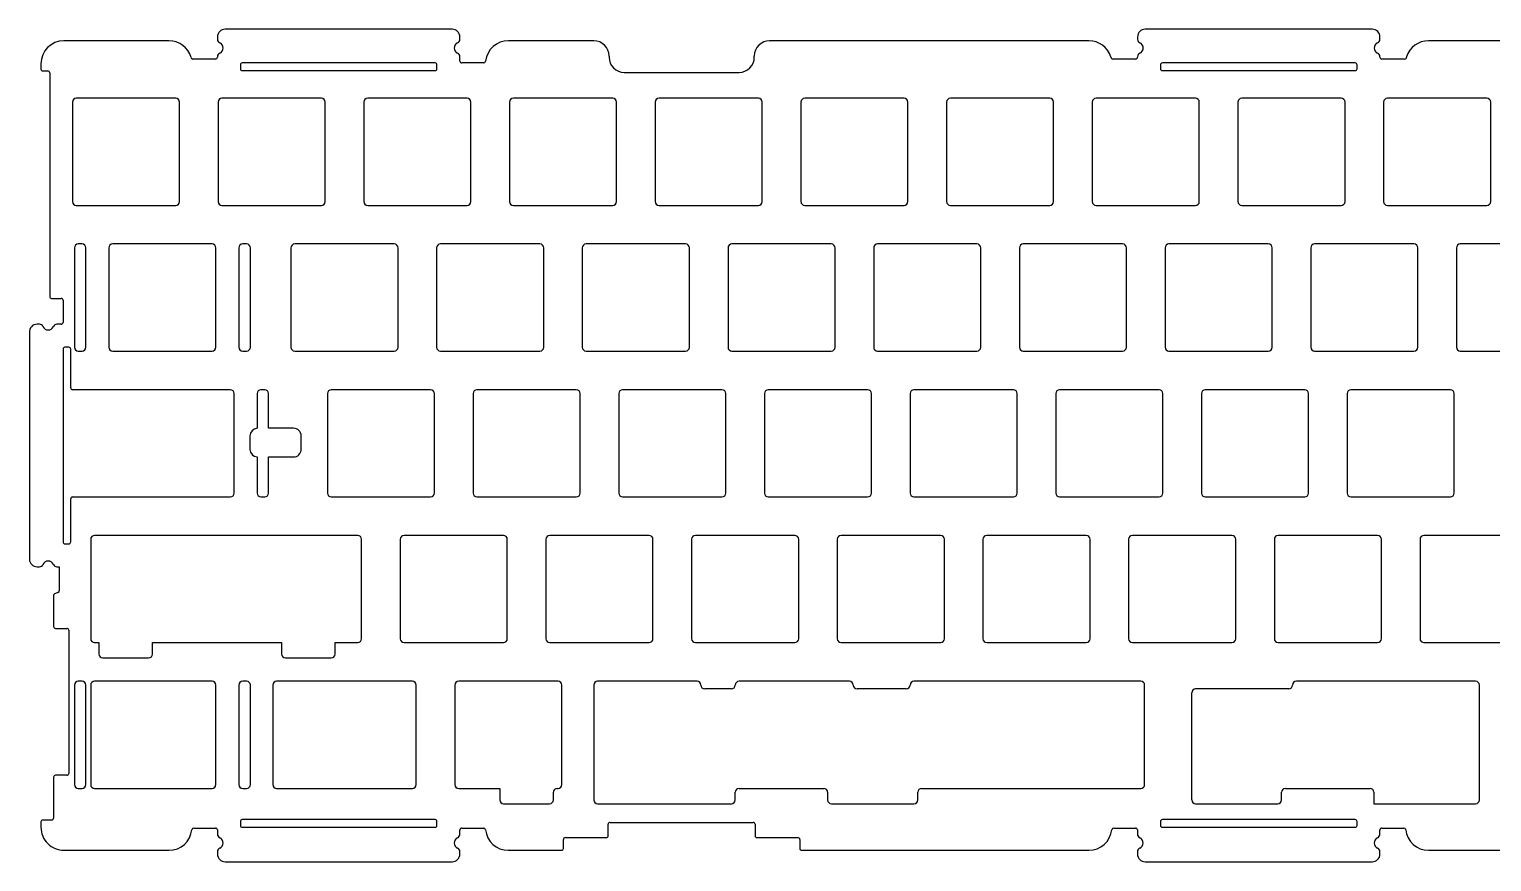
# Model space of a CAD drawing. Header units: millimetres. Extents: x 16 to 338, y 31 to 139.
# Drawn here: x 16.3 to 207.6, y 30.6 to 139.4 of the extents above; entities that cross this region are included whole.
import ezdxf

# ---------------------------------------------------------------- set-up
doc = ezdxf.new("R2010")
doc.units = ezdxf.units.MM

msp = doc.modelspace()

# ---------------------------------------------------------------- linework, layer by layer
at = {"color": 18, "linetype": 'Continuous', "lineweight": 25, "true_color": 0x000000}
for points in [[(34.61, 137.92), (20.87, 137.92)], [(40.96, 138.42), (40.96, 138.12)], [(71.66, 139.42), (41.96, 139.42)], [(72.66, 138.12), (72.66, 138.42)], [(90.16, 137.92), (79, 137.92)], [(154.92, 137.92), (113.16, 137.92)], [(161.27, 138.42), (161.27, 138.12)], [(191.97, 139.42), (162.27, 139.42)], [(192.97, 138.12), (192.97, 138.42)], [(241.16, 137.92), (199.32, 137.92)], [(40.96, 135.83), (40.96, 135.77)], [(72.66, 135.27), (72.66, 135.83)], [(92.16, 135.92), (92.16, 135.79)], [(111.16, 135.79), (111.16, 135.92)], [(157.79, 135.77), (157.79, 135.81)], [(161.27, 135.83), (161.27, 135.77)], [(192.97, 135.77), (192.97, 135.83)], [(196.45, 135.81), (196.45, 135.77)], [(17.87, 134.92), (17.87, 134.22)], [(18.12, 133.97), (18.77, 133.97)], [(40.71, 135.52), (37.74, 135.52)], [(43.96, 134.77), (43.96, 134.27)], [(69.41, 135.02), (44.21, 135.02)], [(44.21, 134.02), (69.41, 134.02)], [(69.66, 134.27), (69.66, 134.77)], [(75.77, 135.02), (72.91, 135.02)], [(161.02, 135.52), (158.04, 135.52)], [(164.27, 134.77), (164.27, 134.27)], [(189.72, 135.02), (164.52, 135.02)], [(164.52, 134.02), (189.72, 134.02)], [(189.97, 134.27), (189.97, 134.77)], [(196.2, 135.52), (193.22, 135.52)], [(19.02, 133.72), (19.02, 104.5)], [(94.16, 133.79), (109.16, 133.79)], [(35.5, 130.41), (22.5, 130.41)], [(54.55, 130.41), (41.55, 130.41)], [(73.6, 130.41), (60.6, 130.41)], [(92.65, 130.41), (79.65, 130.41)], [(111.7, 130.41), (98.7, 130.41)], [(130.75, 130.41), (117.75, 130.41)], [(149.8, 130.41), (136.8, 130.41)], [(168.85, 130.41), (155.85, 130.41)], [(187.9, 130.41), (174.9, 130.41)], [(206.95, 130.41), (193.95, 130.41)], [(22, 129.91), (22, 116.91)], [(36, 116.91), (36, 129.91)], [(41.05, 129.91), (41.05, 116.91)], [(55.05, 116.91), (55.05, 129.91)], [(60.1, 129.91), (60.1, 116.91)], [(74.1, 116.91), (74.1, 129.91)], [(79.15, 129.91), (79.15, 116.91)], [(93.15, 116.91), (93.15, 129.91)], [(98.2, 129.91), (98.2, 116.91)], [(112.2, 116.91), (112.2, 129.91)], [(117.25, 129.91), (117.25, 116.91)], [(131.25, 116.91), (131.25, 129.91)], [(136.3, 129.91), (136.3, 116.91)], [(150.3, 116.91), (150.3, 129.91)], [(155.35, 129.91), (155.35, 116.91)], [(169.35, 116.91), (169.35, 129.91)], [(174.4, 129.91), (174.4, 116.91)], [(188.4, 116.91), (188.4, 129.91)], [(193.45, 129.91), (193.45, 116.91)], [(207.45, 116.91), (207.45, 129.91)], [(22.5, 116.41), (35.5, 116.41)], [(41.55, 116.41), (54.55, 116.41)], [(60.6, 116.41), (73.6, 116.41)], [(79.65, 116.41), (92.65, 116.41)], [(98.7, 116.41), (111.7, 116.41)], [(117.75, 116.41), (130.75, 116.41)], [(136.8, 116.41), (149.8, 116.41)], [(155.85, 116.41), (168.85, 116.41)], [(174.9, 116.41), (187.9, 116.41)], [(193.95, 116.41), (206.95, 116.41)], [(23.26, 111.36), (22.76, 111.36)], [(40.26, 111.36), (27.26, 111.36)], [(44.76, 111.36), (44.26, 111.36)], [(64.07, 111.36), (51.07, 111.36)], [(83.12, 111.36), (70.12, 111.36)], [(102.17, 111.36), (89.17, 111.36)], [(121.22, 111.36), (108.22, 111.36)], [(140.27, 111.36), (127.27, 111.36)], [(159.32, 111.36), (146.32, 111.36)], [(178.37, 111.36), (165.37, 111.36)], [(197.42, 111.36), (184.42, 111.36)], [(216.47, 111.36), (203.47, 111.36)], [(22.26, 110.86), (22.26, 97.86)], [(23.76, 97.86), (23.76, 110.86)], [(26.76, 110.86), (26.76, 97.86)], [(40.76, 97.86), (40.76, 110.86)], [(43.76, 110.86), (43.76, 97.86)], [(45.26, 97.86), (45.26, 110.86)], [(50.57, 110.86), (50.57, 97.86)], [(64.57, 97.86), (64.57, 110.86)], [(69.62, 110.86), (69.62, 97.86)], [(83.62, 97.86), (83.62, 110.86)], [(88.67, 110.86), (88.67, 97.86)], [(102.67, 97.86), (102.67, 110.86)], [(107.72, 110.86), (107.72, 97.86)], [(121.72, 97.86), (121.72, 110.86)], [(126.77, 110.86), (126.77, 97.86)], [(140.77, 97.86), (140.77, 110.86)], [(145.82, 110.86), (145.82, 97.86)], [(159.82, 97.86), (159.82, 110.86)], [(164.87, 110.86), (164.87, 97.86)], [(178.87, 97.86), (178.87, 110.86)], [(183.92, 110.86), (183.92, 97.86)], [(197.92, 97.86), (197.92, 110.86)], [(202.97, 110.86), (202.97, 97.86)], [(19.27, 104.25), (20.52, 104.25)], [(20.77, 104), (20.77, 101.12)], [(16.37, 99.77), (16.37, 70.17)], [(17.68, 100.87), (17.37, 100.87)], [(20.52, 100.87), (19.97, 100.87)], [(20.77, 97.62), (20.77, 72.42)], [(21.52, 97.87), (21.02, 97.87)], [(21.77, 92.56), (21.77, 97.62)], [(22.76, 97.36), (23.26, 97.36)], [(27.26, 97.36), (40.26, 97.36)], [(44.26, 97.36), (44.76, 97.36)], [(51.07, 97.36), (64.07, 97.36)], [(70.12, 97.36), (83.12, 97.36)], [(89.17, 97.36), (102.17, 97.36)], [(108.22, 97.36), (121.22, 97.36)], [(127.27, 97.36), (140.27, 97.36)], [(146.32, 97.36), (159.32, 97.36)], [(165.37, 97.36), (178.37, 97.36)], [(184.42, 97.36), (197.42, 97.36)], [(203.47, 97.36), (216.47, 97.36)], [(42.64, 92.31), (22.02, 92.31)], [(43.14, 78.81), (43.14, 91.81)], [(46.14, 91.81), (46.14, 87.27)], [(47.14, 92.31), (46.64, 92.31)], [(47.64, 87.27), (47.64, 91.81)], [(55.33, 91.81), (55.33, 78.81)], [(68.83, 92.31), (55.83, 92.31)], [(69.33, 78.81), (69.33, 91.81)], [(74.38, 91.81), (74.38, 78.81)], [(87.88, 92.31), (74.88, 92.31)], [(88.38, 78.81), (88.38, 91.81)], [(93.43, 91.81), (93.43, 78.81)], [(106.93, 92.31), (93.93, 92.31)], [(107.43, 78.81), (107.43, 91.81)], [(112.48, 91.81), (112.48, 78.81)], [(125.98, 92.31), (112.98, 92.31)], [(126.48, 78.81), (126.48, 91.81)], [(131.53, 91.81), (131.53, 78.81)], [(145.03, 92.31), (132.03, 92.31)], [(145.53, 78.81), (145.53, 91.81)], [(150.58, 91.81), (150.58, 78.81)], [(164.08, 92.31), (151.08, 92.31)], [(164.58, 78.81), (164.58, 91.81)], [(169.63, 91.81), (169.63, 78.81)], [(183.13, 92.31), (170.13, 92.31)], [(183.63, 78.81), (183.63, 91.81)], [(188.68, 91.81), (188.68, 78.81)], [(202.18, 92.31), (189.18, 92.31)], [(202.68, 78.81), (202.68, 91.81)], [(45.21, 86.27), (45.21, 84.52)], [(50.91, 87.27), (47.64, 87.27)], [(51.91, 84.52), (51.91, 86.27)], [(46.14, 83.53), (46.14, 78.81)], [(47.64, 83.52), (50.91, 83.52)], [(47.64, 78.81), (47.64, 83.52)], [(21.77, 72.42), (21.77, 78.06)], [(22.02, 78.31), (42.64, 78.31)], [(46.64, 78.31), (47.14, 78.31)], [(55.83, 78.31), (68.83, 78.31)], [(74.88, 78.31), (87.88, 78.31)], [(93.93, 78.31), (106.93, 78.31)], [(112.98, 78.31), (125.98, 78.31)], [(132.03, 78.31), (145.03, 78.31)], [(151.08, 78.31), (164.08, 78.31)], [(170.13, 78.31), (183.13, 78.31)], [(189.18, 78.31), (202.18, 78.31)], [(24.38, 72.76), (24.38, 59.76)], [(59.31, 73.26), (24.88, 73.26)], [(59.81, 59.76), (59.81, 72.76)], [(64.86, 72.76), (64.86, 59.76)], [(78.36, 73.26), (65.36, 73.26)], [(78.86, 59.76), (78.86, 72.76)], [(83.91, 72.76), (83.91, 59.76)], [(97.41, 73.26), (84.41, 73.26)], [(97.91, 59.76), (97.91, 72.76)], [(102.96, 72.76), (102.96, 59.76)], [(116.46, 73.26), (103.46, 73.26)], [(116.96, 59.76), (116.96, 72.76)], [(122.01, 72.76), (122.01, 59.76)], [(135.51, 73.26), (122.51, 73.26)], [(136.01, 59.76), (136.01, 72.76)], [(141.06, 72.76), (141.06, 59.76)], [(154.56, 73.26), (141.56, 73.26)], [(155.06, 59.76), (155.06, 72.76)], [(160.11, 72.76), (160.11, 59.76)], [(173.61, 73.26), (160.61, 73.26)], [(174.11, 59.76), (174.11, 72.76)], [(179.16, 72.76), (179.16, 59.76)], [(192.66, 73.26), (179.66, 73.26)], [(193.16, 59.76), (193.16, 72.76)], [(198.21, 72.76), (198.21, 59.76)], [(211.71, 73.26), (198.71, 73.26)], [(21.02, 72.17), (21.52, 72.17)], [(17.37, 69.17), (17.68, 69.17)], [(19.97, 69.17), (20.27, 69.17)], [(20.27, 69.17), (20.27, 66.04)], [(19.52, 65.42), (19.52, 61.37)], [(19.77, 61.12), (21.27, 61.12)], [(21.52, 60.87), (21.52, 42.17)], [(24.88, 59.26), (25.46, 59.26)], [(25.46, 59.26), (25.46, 57.76)], [(32.46, 57.76), (32.46, 59.26)], [(32.46, 59.26), (49.34, 59.26)], [(49.34, 59.26), (49.34, 57.76)], [(56.34, 57.76), (56.34, 59.26)], [(56.34, 59.26), (59.31, 59.26)], [(65.36, 59.26), (78.36, 59.26)], [(84.41, 59.26), (97.41, 59.26)], [(103.46, 59.26), (116.46, 59.26)], [(122.51, 59.26), (135.51, 59.26)], [(141.56, 59.26), (154.56, 59.26)], [(160.61, 59.26), (173.61, 59.26)], [(179.66, 59.26), (192.66, 59.26)], [(198.71, 59.26), (211.71, 59.26)], [(25.96, 57.26), (31.96, 57.26)], [(49.84, 57.26), (55.84, 57.26)], [(22.26, 53.71), (22.26, 40.71)], [(23.26, 54.21), (22.76, 54.21)], [(23.76, 40.71), (23.76, 53.71)], [(24.38, 53.71), (24.38, 40.71)], [(40.26, 54.21), (24.88, 54.21)], [(40.76, 40.71), (40.76, 53.71)], [(43.76, 53.71), (43.76, 40.71)], [(44.76, 54.21), (44.26, 54.21)], [(45.26, 40.71), (45.26, 53.71)], [(48.19, 53.71), (48.19, 40.71)], [(66.45, 54.21), (48.69, 54.21)], [(66.95, 40.71), (66.95, 53.71)], [(72, 53.71), (72, 40.71)], [(85.5, 54.21), (72.5, 54.21)], [(86, 40.71), (86, 53.71)], [(90.17, 53.71), (90.17, 38.71)], [(103.67, 54.21), (90.67, 54.21)], [(123.6, 54.21), (109.16, 54.21)], [(161.7, 54.21), (132.03, 54.21)], [(162.2, 40.71), (162.2, 53.71)], [(205.48, 54.21), (182.04, 54.21)], [(205.98, 38.71), (205.98, 53.71)], [(108.16, 53.21), (104.67, 53.21)], [(131.03, 53.21), (124.6, 53.21)], [(168.37, 38.71), (168.37, 52.71)], [(181.04, 53.21), (168.87, 53.21)], [(19.52, 41.67), (19.52, 36.32)], [(21.27, 41.92), (19.77, 41.92)], [(22.76, 40.21), (23.26, 40.21)], [(24.88, 40.21), (40.26, 40.21)], [(44.26, 40.21), (44.76, 40.21)], [(48.69, 40.21), (66.45, 40.21)], [(72.5, 40.21), (77.88, 40.21)], [(77.88, 40.21), (77.88, 38.71)], [(85.38, 40.21), (85.5, 40.21)], [(109.16, 40.21), (120.25, 40.21)], [(133.04, 40.21), (161.7, 40.21)], [(180.6, 40.21), (191.68, 40.21)], [(84.88, 38.71), (84.88, 39.71)], [(108.66, 38.71), (108.66, 39.71)], [(120.75, 39.71), (120.75, 38.71)], [(132.54, 38.71), (132.54, 39.71)], [(180.1, 38.71), (180.1, 39.71)], [(192.18, 39.71), (192.18, 38.21)], [(78.38, 38.21), (84.38, 38.21)], [(90.67, 38.21), (108.16, 38.21)], [(121.25, 38.21), (132.04, 38.21)], [(168.87, 38.21), (179.6, 38.21)], [(192.18, 38.21), (205.48, 38.21)], [(17.87, 35.82), (17.87, 35.12)], [(19.27, 36.07), (18.12, 36.07)], [(37.86, 35.02), (40.7, 35.02)], [(40.95, 34.77), (40.95, 34.22)], [(43.96, 35.87), (43.96, 35.37)], [(69.41, 36.12), (44.21, 36.12)], [(44.21, 35.12), (69.41, 35.12)], [(69.66, 35.37), (69.66, 35.87)], [(72.66, 34.22), (72.66, 34.77)], [(72.91, 35.02), (75.77, 35.02)], [(92.05, 34.02), (92.05, 35.52)], [(92.3, 35.77), (111.01, 35.77)], [(111.26, 35.52), (111.26, 34.02)], [(158.15, 35.02), (161.01, 35.02)], [(161.26, 34.77), (161.26, 34.22)], [(164.27, 35.87), (164.27, 35.37)], [(189.72, 36.12), (164.52, 36.12)], [(164.52, 35.12), (189.72, 35.12)], [(189.97, 35.37), (189.97, 35.87)], [(192.97, 34.22), (192.97, 34.77)], [(193.22, 35.02), (196.09, 35.02)], [(86.2, 32.37), (86.2, 33.52)], [(86.45, 33.77), (91.8, 33.77)], [(111.51, 33.77), (116.86, 33.77)], [(117.11, 33.52), (117.11, 32.37)], [(20.89, 32.12), (34.62, 32.12)], [(40.95, 31.93), (40.95, 31.62)], [(41.96, 30.62), (71.65, 30.62)], [(72.66, 31.62), (72.66, 31.93)], [(78.99, 32.12), (85.95, 32.12)], [(117.36, 32.12), (154.92, 32.12)], [(161.26, 31.93), (161.26, 31.62)], [(162.27, 30.62), (191.96, 30.62)], [(192.97, 31.62), (192.97, 31.93)], [(199.32, 32.12), (236.96, 32.12)]]:
    msp.add_lwpolyline(points, dxfattribs=at)
for points in [[(20.87, 137.92), (19.22, 137.92), (17.87, 136.58), (17.87, 134.92)], [(37.5, 135.75), (37.13, 137.04), (35.95, 137.92), (34.61, 137.92)], [(41.96, 139.42), (41.4, 139.42), (40.96, 138.98), (40.96, 138.42)], [(40.96, 138.12), (40.96, 137.92), (41.08, 137.74), (41.26, 137.66)], [(72.66, 138.42), (72.66, 138.98), (72.21, 139.42), (71.66, 139.42)], [(72.36, 137.66), (72.54, 137.74), (72.66, 137.92), (72.66, 138.12)], [(79, 137.92), (77.47, 137.92), (76.19, 136.77), (76.02, 135.25)], [(92.16, 135.92), (92.16, 137.03), (91.27, 137.92), (90.16, 137.92)], [(113.16, 137.92), (112.06, 137.92), (111.16, 137.03), (111.16, 135.92)], [(157.79, 135.81), (157.4, 137.07), (156.24, 137.92), (154.92, 137.92)], [(162.27, 139.42), (161.72, 139.42), (161.27, 138.98), (161.27, 138.42)], [(161.27, 138.12), (161.27, 137.92), (161.39, 137.74), (161.57, 137.66)], [(192.97, 138.42), (192.97, 138.98), (192.52, 139.42), (191.97, 139.42)], [(192.67, 137.66), (192.85, 137.74), (192.97, 137.92), (192.97, 138.12)], [(199.32, 137.92), (198, 137.92), (196.84, 137.07), (196.45, 135.81)], [(41.26, 136.29), (41.08, 136.21), (40.96, 136.03), (40.96, 135.83)], [(72.66, 135.83), (72.66, 136.03), (72.54, 136.21), (72.36, 136.29)], [(92.16, 135.79), (92.16, 134.69), (93.06, 133.79), (94.16, 133.79)], [(109.16, 133.79), (110.27, 133.79), (111.16, 134.69), (111.16, 135.79)], [(161.57, 136.29), (161.39, 136.21), (161.27, 136.03), (161.27, 135.83)], [(192.97, 135.83), (192.97, 136.03), (192.85, 136.21), (192.67, 136.29)], [(17.87, 134.22), (17.87, 134.09), (17.99, 133.97), (18.12, 133.97)], [(19.02, 133.72), (19.02, 133.86), (18.91, 133.97), (18.77, 133.97)], [(37.5, 135.75), (37.51, 135.62), (37.62, 135.52), (37.74, 135.52)], [(40.71, 135.52), (40.85, 135.52), (40.96, 135.64), (40.96, 135.77)], [(44.21, 135.02), (44.07, 135.02), (43.96, 134.91), (43.96, 134.77)], [(43.96, 134.27), (43.96, 134.14), (44.07, 134.02), (44.21, 134.02)], [(69.66, 134.77), (69.66, 134.91), (69.55, 135.02), (69.41, 135.02)], [(69.41, 134.02), (69.55, 134.02), (69.66, 134.14), (69.66, 134.27)], [(72.66, 135.27), (72.66, 135.14), (72.77, 135.02), (72.91, 135.02)], [(75.77, 135.02), (75.9, 135.02), (76.01, 135.12), (76.02, 135.25)], [(157.79, 135.77), (157.79, 135.64), (157.9, 135.52), (158.04, 135.52)], [(161.02, 135.52), (161.16, 135.52), (161.27, 135.64), (161.27, 135.77)], [(164.52, 135.02), (164.38, 135.02), (164.27, 134.91), (164.27, 134.77)], [(164.27, 134.27), (164.27, 134.14), (164.38, 134.02), (164.52, 134.02)], [(189.97, 134.77), (189.97, 134.91), (189.86, 135.02), (189.72, 135.02)], [(189.72, 134.02), (189.86, 134.02), (189.97, 134.14), (189.97, 134.27)], [(192.97, 135.77), (192.97, 135.64), (193.08, 135.52), (193.22, 135.52)], [(196.2, 135.52), (196.34, 135.52), (196.45, 135.64), (196.45, 135.77)], [(22.5, 130.41), (22.22, 130.41), (22, 130.18), (22, 129.91)], [(36, 129.91), (36, 130.18), (35.77, 130.41), (35.5, 130.41)], [(41.55, 130.41), (41.27, 130.41), (41.05, 130.18), (41.05, 129.91)], [(55.05, 129.91), (55.05, 130.18), (54.82, 130.41), (54.55, 130.41)], [(60.6, 130.41), (60.32, 130.41), (60.1, 130.18), (60.1, 129.91)], [(74.1, 129.91), (74.1, 130.18), (73.87, 130.41), (73.6, 130.41)], [(79.65, 130.41), (79.37, 130.41), (79.15, 130.18), (79.15, 129.91)], [(93.15, 129.91), (93.15, 130.18), (92.92, 130.41), (92.65, 130.41)], [(98.7, 130.41), (98.42, 130.41), (98.2, 130.18), (98.2, 129.91)], [(112.2, 129.91), (112.2, 130.18), (111.97, 130.41), (111.7, 130.41)], [(117.75, 130.41), (117.47, 130.41), (117.25, 130.18), (117.25, 129.91)], [(131.25, 129.91), (131.25, 130.18), (131.02, 130.41), (130.75, 130.41)], [(136.8, 130.41), (136.52, 130.41), (136.3, 130.18), (136.3, 129.91)], [(150.3, 129.91), (150.3, 130.18), (150.07, 130.41), (149.8, 130.41)], [(155.85, 130.41), (155.57, 130.41), (155.35, 130.18), (155.35, 129.91)], [(169.35, 129.91), (169.35, 130.18), (169.12, 130.41), (168.85, 130.41)], [(174.9, 130.41), (174.62, 130.41), (174.4, 130.18), (174.4, 129.91)], [(188.4, 129.91), (188.4, 130.18), (188.17, 130.41), (187.9, 130.41)], [(193.95, 130.41), (193.67, 130.41), (193.45, 130.18), (193.45, 129.91)], [(207.45, 129.91), (207.45, 130.18), (207.22, 130.41), (206.95, 130.41)], [(22, 116.91), (22, 116.63), (22.22, 116.41), (22.5, 116.41)], [(35.5, 116.41), (35.77, 116.41), (36, 116.63), (36, 116.91)], [(41.05, 116.91), (41.05, 116.63), (41.27, 116.41), (41.55, 116.41)], [(54.55, 116.41), (54.82, 116.41), (55.05, 116.63), (55.05, 116.91)], [(60.1, 116.91), (60.1, 116.63), (60.32, 116.41), (60.6, 116.41)], [(73.6, 116.41), (73.87, 116.41), (74.1, 116.63), (74.1, 116.91)], [(79.15, 116.91), (79.15, 116.63), (79.37, 116.41), (79.65, 116.41)], [(92.65, 116.41), (92.92, 116.41), (93.15, 116.63), (93.15, 116.91)], [(98.2, 116.91), (98.2, 116.63), (98.42, 116.41), (98.7, 116.41)], [(111.7, 116.41), (111.97, 116.41), (112.2, 116.63), (112.2, 116.91)], [(117.25, 116.91), (117.25, 116.63), (117.47, 116.41), (117.75, 116.41)], [(130.75, 116.41), (131.02, 116.41), (131.25, 116.63), (131.25, 116.91)], [(136.3, 116.91), (136.3, 116.63), (136.52, 116.41), (136.8, 116.41)], [(149.8, 116.41), (150.07, 116.41), (150.3, 116.63), (150.3, 116.91)], [(155.35, 116.91), (155.35, 116.63), (155.57, 116.41), (155.85, 116.41)], [(168.85, 116.41), (169.12, 116.41), (169.35, 116.63), (169.35, 116.91)], [(174.4, 116.91), (174.4, 116.63), (174.62, 116.41), (174.9, 116.41)], [(187.9, 116.41), (188.17, 116.41), (188.4, 116.63), (188.4, 116.91)], [(193.45, 116.91), (193.45, 116.63), (193.67, 116.41), (193.95, 116.41)], [(206.95, 116.41), (207.22, 116.41), (207.45, 116.63), (207.45, 116.91)], [(22.76, 111.36), (22.48, 111.36), (22.26, 111.13), (22.26, 110.86)], [(23.76, 110.86), (23.76, 111.13), (23.53, 111.36), (23.26, 111.36)], [(27.26, 111.36), (26.98, 111.36), (26.76, 111.13), (26.76, 110.86)], [(40.76, 110.86), (40.76, 111.13), (40.53, 111.36), (40.26, 111.36)], [(44.26, 111.36), (43.98, 111.36), (43.76, 111.13), (43.76, 110.86)], [(45.26, 110.86), (45.26, 111.13), (45.03, 111.36), (44.76, 111.36)], [(51.07, 111.36), (50.79, 111.36), (50.57, 111.13), (50.57, 110.86)], [(64.57, 110.86), (64.57, 111.13), (64.35, 111.36), (64.07, 111.36)], [(70.12, 111.36), (69.84, 111.36), (69.62, 111.13), (69.62, 110.86)], [(83.62, 110.86), (83.62, 111.13), (83.4, 111.36), (83.12, 111.36)], [(89.17, 111.36), (88.89, 111.36), (88.67, 111.13), (88.67, 110.86)], [(102.67, 110.86), (102.67, 111.13), (102.45, 111.36), (102.17, 111.36)], [(108.22, 111.36), (107.94, 111.36), (107.72, 111.13), (107.72, 110.86)], [(121.72, 110.86), (121.72, 111.13), (121.5, 111.36), (121.22, 111.36)], [(127.27, 111.36), (126.99, 111.36), (126.77, 111.13), (126.77, 110.86)], [(140.77, 110.86), (140.77, 111.13), (140.55, 111.36), (140.27, 111.36)], [(146.32, 111.36), (146.04, 111.36), (145.82, 111.13), (145.82, 110.86)], [(159.82, 110.86), (159.82, 111.13), (159.6, 111.36), (159.32, 111.36)], [(165.37, 111.36), (165.09, 111.36), (164.87, 111.13), (164.87, 110.86)], [(178.87, 110.86), (178.87, 111.13), (178.65, 111.36), (178.37, 111.36)], [(184.42, 111.36), (184.14, 111.36), (183.92, 111.13), (183.92, 110.86)], [(197.92, 110.86), (197.92, 111.13), (197.7, 111.36), (197.42, 111.36)], [(203.47, 111.36), (203.19, 111.36), (202.97, 111.13), (202.97, 110.86)], [(19.02, 104.5), (19.02, 104.36), (19.14, 104.25), (19.27, 104.25)], [(18.14, 100.57), (18.06, 100.76), (17.88, 100.87), (17.68, 100.87)], [(19.97, 100.87), (19.77, 100.87), (19.59, 100.76), (19.51, 100.57)], [(20.52, 100.87), (20.66, 100.87), (20.77, 100.99), (20.77, 101.12)], [(21.02, 97.87), (20.89, 97.87), (20.77, 97.76), (20.77, 97.62)], [(21.77, 97.62), (21.77, 97.76), (21.66, 97.87), (21.52, 97.87)], [(22.26, 97.86), (22.26, 97.58), (22.48, 97.36), (22.76, 97.36)], [(23.26, 97.36), (23.53, 97.36), (23.76, 97.58), (23.76, 97.86)], [(26.76, 97.86), (26.76, 97.58), (26.98, 97.36), (27.26, 97.36)], [(40.26, 97.36), (40.53, 97.36), (40.76, 97.58), (40.76, 97.86)], [(43.76, 97.86), (43.76, 97.58), (43.98, 97.36), (44.26, 97.36)], [(44.76, 97.36), (45.03, 97.36), (45.26, 97.58), (45.26, 97.86)], [(50.57, 97.86), (50.57, 97.58), (50.79, 97.36), (51.07, 97.36)], [(64.07, 97.36), (64.35, 97.36), (64.57, 97.58), (64.57, 97.86)], [(69.62, 97.86), (69.62, 97.58), (69.84, 97.36), (70.12, 97.36)], [(83.12, 97.36), (83.4, 97.36), (83.62, 97.58), (83.62, 97.86)], [(88.67, 97.86), (88.67, 97.58), (88.89, 97.36), (89.17, 97.36)], [(102.17, 97.36), (102.45, 97.36), (102.67, 97.58), (102.67, 97.86)], [(107.72, 97.86), (107.72, 97.58), (107.94, 97.36), (108.22, 97.36)], [(121.22, 97.36), (121.5, 97.36), (121.72, 97.58), (121.72, 97.86)], [(126.77, 97.86), (126.77, 97.58), (126.99, 97.36), (127.27, 97.36)], [(140.27, 97.36), (140.55, 97.36), (140.77, 97.58), (140.77, 97.86)], [(145.82, 97.86), (145.82, 97.58), (146.04, 97.36), (146.32, 97.36)], [(159.32, 97.36), (159.6, 97.36), (159.82, 97.58), (159.82, 97.86)], [(164.87, 97.86), (164.87, 97.58), (165.09, 97.36), (165.37, 97.36)], [(178.37, 97.36), (178.65, 97.36), (178.87, 97.58), (178.87, 97.86)], [(183.92, 97.86), (183.92, 97.58), (184.14, 97.36), (184.42, 97.36)], [(197.42, 97.36), (197.7, 97.36), (197.92, 97.58), (197.92, 97.86)], [(202.97, 97.86), (202.97, 97.58), (203.19, 97.36), (203.47, 97.36)], [(21.77, 92.56), (21.77, 92.42), (21.89, 92.31), (22.02, 92.31)], [(43.14, 91.81), (43.14, 92.08), (42.92, 92.31), (42.64, 92.31)], [(46.64, 92.31), (46.36, 92.31), (46.14, 92.08), (46.14, 91.81)], [(47.64, 91.81), (47.64, 92.08), (47.42, 92.31), (47.14, 92.31)], [(55.83, 92.31), (55.56, 92.31), (55.33, 92.08), (55.33, 91.81)], [(69.33, 91.81), (69.33, 92.08), (69.11, 92.31), (68.83, 92.31)], [(74.88, 92.31), (74.61, 92.31), (74.38, 92.08), (74.38, 91.81)], [(88.38, 91.81), (88.38, 92.08), (88.16, 92.31), (87.88, 92.31)], [(93.93, 92.31), (93.66, 92.31), (93.43, 92.08), (93.43, 91.81)], [(107.43, 91.81), (107.43, 92.08), (107.21, 92.31), (106.93, 92.31)], [(112.98, 92.31), (112.71, 92.31), (112.48, 92.08), (112.48, 91.81)], [(126.48, 91.81), (126.48, 92.08), (126.26, 92.31), (125.98, 92.31)], [(132.03, 92.31), (131.76, 92.31), (131.53, 92.08), (131.53, 91.81)], [(145.53, 91.81), (145.53, 92.08), (145.31, 92.31), (145.03, 92.31)], [(151.08, 92.31), (150.81, 92.31), (150.58, 92.08), (150.58, 91.81)], [(164.58, 91.81), (164.58, 92.08), (164.36, 92.31), (164.08, 92.31)], [(170.13, 92.31), (169.86, 92.31), (169.63, 92.08), (169.63, 91.81)], [(183.63, 91.81), (183.63, 92.08), (183.41, 92.31), (183.13, 92.31)], [(189.18, 92.31), (188.91, 92.31), (188.68, 92.08), (188.68, 91.81)], [(202.68, 91.81), (202.68, 92.08), (202.46, 92.31), (202.18, 92.31)], [(46.14, 87.27), (45.62, 87.23), (45.21, 86.8), (45.21, 86.27)], [(51.91, 86.27), (51.91, 86.83), (51.46, 87.27), (50.91, 87.27)], [(45.21, 84.52), (45.21, 84), (45.62, 83.56), (46.14, 83.53)], [(50.91, 83.52), (51.46, 83.52), (51.91, 83.97), (51.91, 84.52)], [(42.64, 78.31), (42.92, 78.31), (43.14, 78.53), (43.14, 78.81)], [(46.14, 78.81), (46.14, 78.53), (46.36, 78.31), (46.64, 78.31)], [(47.14, 78.31), (47.42, 78.31), (47.64, 78.53), (47.64, 78.81)], [(55.33, 78.81), (55.33, 78.53), (55.56, 78.31), (55.83, 78.31)], [(68.83, 78.31), (69.11, 78.31), (69.33, 78.53), (69.33, 78.81)], [(74.38, 78.81), (74.38, 78.53), (74.61, 78.31), (74.88, 78.31)], [(87.88, 78.31), (88.16, 78.31), (88.38, 78.53), (88.38, 78.81)], [(93.43, 78.81), (93.43, 78.53), (93.66, 78.31), (93.93, 78.31)], [(106.93, 78.31), (107.21, 78.31), (107.43, 78.53), (107.43, 78.81)], [(112.48, 78.81), (112.48, 78.53), (112.71, 78.31), (112.98, 78.31)], [(125.98, 78.31), (126.26, 78.31), (126.48, 78.53), (126.48, 78.81)], [(131.53, 78.81), (131.53, 78.53), (131.76, 78.31), (132.03, 78.31)], [(145.03, 78.31), (145.31, 78.31), (145.53, 78.53), (145.53, 78.81)], [(150.58, 78.81), (150.58, 78.53), (150.81, 78.31), (151.08, 78.31)], [(164.08, 78.31), (164.36, 78.31), (164.58, 78.53), (164.58, 78.81)], [(169.63, 78.81), (169.63, 78.53), (169.86, 78.31), (170.13, 78.31)], [(183.13, 78.31), (183.41, 78.31), (183.63, 78.53), (183.63, 78.81)], [(188.68, 78.81), (188.68, 78.53), (188.91, 78.31), (189.18, 78.31)], [(202.18, 78.31), (202.46, 78.31), (202.68, 78.53), (202.68, 78.81)], [(22.02, 78.31), (21.89, 78.31), (21.77, 78.19), (21.77, 78.06)], [(24.88, 73.26), (24.6, 73.26), (24.38, 73.03), (24.38, 72.76)], [(59.81, 72.76), (59.81, 73.03), (59.58, 73.26), (59.31, 73.26)], [(65.36, 73.26), (65.08, 73.26), (64.86, 73.03), (64.86, 72.76)], [(78.86, 72.76), (78.86, 73.03), (78.63, 73.26), (78.36, 73.26)], [(84.41, 73.26), (84.13, 73.26), (83.91, 73.03), (83.91, 72.76)], [(97.91, 72.76), (97.91, 73.03), (97.68, 73.26), (97.41, 73.26)], [(103.46, 73.26), (103.18, 73.26), (102.96, 73.03), (102.96, 72.76)], [(116.96, 72.76), (116.96, 73.03), (116.73, 73.26), (116.46, 73.26)], [(122.51, 73.26), (122.23, 73.26), (122.01, 73.03), (122.01, 72.76)], [(136.01, 72.76), (136.01, 73.03), (135.78, 73.26), (135.51, 73.26)], [(141.56, 73.26), (141.28, 73.26), (141.06, 73.03), (141.06, 72.76)], [(155.06, 72.76), (155.06, 73.03), (154.83, 73.26), (154.56, 73.26)], [(160.61, 73.26), (160.33, 73.26), (160.11, 73.03), (160.11, 72.76)], [(174.11, 72.76), (174.11, 73.03), (173.88, 73.26), (173.61, 73.26)], [(179.66, 73.26), (179.38, 73.26), (179.16, 73.03), (179.16, 72.76)], [(193.16, 72.76), (193.16, 73.03), (192.93, 73.26), (192.66, 73.26)], [(198.71, 73.26), (198.43, 73.26), (198.21, 73.03), (198.21, 72.76)], [(20.77, 72.42), (20.77, 72.29), (20.89, 72.17), (21.02, 72.17)], [(21.52, 72.17), (21.66, 72.17), (21.77, 72.29), (21.77, 72.42)], [(16.37, 70.17), (16.37, 69.62), (16.82, 69.17), (17.37, 69.17)], [(17.68, 69.17), (17.88, 69.17), (18.06, 69.29), (18.14, 69.47)], [(19.51, 69.47), (19.59, 69.29), (19.77, 69.17), (19.97, 69.17)], [(19.67, 65.65), (19.58, 65.61), (19.52, 65.52), (19.52, 65.42)], [(20.1, 65.8), (19.96, 65.76), (19.81, 65.71), (19.67, 65.65)], [(20.1, 65.8), (20.21, 65.84), (20.27, 65.93), (20.27, 66.04)], [(19.52, 61.37), (19.52, 61.24), (19.64, 61.12), (19.77, 61.12)], [(21.52, 60.87), (21.52, 61.01), (21.41, 61.12), (21.27, 61.12)], [(24.38, 59.76), (24.38, 59.48), (24.6, 59.26), (24.88, 59.26)], [(59.31, 59.26), (59.58, 59.26), (59.81, 59.48), (59.81, 59.76)], [(64.86, 59.76), (64.86, 59.48), (65.08, 59.26), (65.36, 59.26)], [(78.36, 59.26), (78.63, 59.26), (78.86, 59.48), (78.86, 59.76)], [(83.91, 59.76), (83.91, 59.48), (84.13, 59.26), (84.41, 59.26)], [(97.41, 59.26), (97.68, 59.26), (97.91, 59.48), (97.91, 59.76)], [(102.96, 59.76), (102.96, 59.48), (103.18, 59.26), (103.46, 59.26)], [(116.46, 59.26), (116.73, 59.26), (116.96, 59.48), (116.96, 59.76)], [(122.01, 59.76), (122.01, 59.48), (122.23, 59.26), (122.51, 59.26)], [(135.51, 59.26), (135.78, 59.26), (136.01, 59.48), (136.01, 59.76)], [(141.06, 59.76), (141.06, 59.48), (141.28, 59.26), (141.56, 59.26)], [(154.56, 59.26), (154.83, 59.26), (155.06, 59.48), (155.06, 59.76)], [(160.11, 59.76), (160.11, 59.48), (160.33, 59.26), (160.61, 59.26)], [(173.61, 59.26), (173.88, 59.26), (174.11, 59.48), (174.11, 59.76)], [(179.16, 59.76), (179.16, 59.48), (179.38, 59.26), (179.66, 59.26)], [(192.66, 59.26), (192.93, 59.26), (193.16, 59.48), (193.16, 59.76)], [(198.21, 59.76), (198.21, 59.48), (198.43, 59.26), (198.71, 59.26)], [(25.46, 57.76), (25.46, 57.48), (25.69, 57.26), (25.96, 57.26)], [(31.96, 57.26), (32.24, 57.26), (32.46, 57.48), (32.46, 57.76)], [(49.34, 57.76), (49.34, 57.48), (49.56, 57.26), (49.84, 57.26)], [(55.84, 57.26), (56.12, 57.26), (56.34, 57.48), (56.34, 57.76)], [(22.76, 54.21), (22.48, 54.21), (22.26, 53.98), (22.26, 53.71)], [(23.76, 53.71), (23.76, 53.98), (23.53, 54.21), (23.26, 54.21)], [(24.88, 54.21), (24.6, 54.21), (24.38, 53.98), (24.38, 53.71)], [(40.76, 53.71), (40.76, 53.98), (40.53, 54.21), (40.26, 54.21)], [(44.26, 54.21), (43.98, 54.21), (43.76, 53.98), (43.76, 53.71)], [(45.26, 53.71), (45.26, 53.98), (45.03, 54.21), (44.76, 54.21)], [(48.69, 54.21), (48.41, 54.21), (48.19, 53.98), (48.19, 53.71)], [(66.95, 53.71), (66.95, 53.98), (66.73, 54.21), (66.45, 54.21)], [(72.5, 54.21), (72.23, 54.21), (72, 53.98), (72, 53.71)], [(86, 53.71), (86, 53.98), (85.78, 54.21), (85.5, 54.21)], [(90.67, 54.21), (90.39, 54.21), (90.17, 53.98), (90.17, 53.71)], [(104.17, 53.71), (104.17, 53.98), (103.95, 54.21), (103.67, 54.21)], [(104.17, 53.71), (104.17, 53.43), (104.39, 53.21), (104.67, 53.21)], [(108.16, 53.21), (108.44, 53.21), (108.66, 53.43), (108.66, 53.71)], [(109.16, 54.21), (108.89, 54.21), (108.66, 53.98), (108.66, 53.71)], [(124.1, 53.71), (124.1, 53.98), (123.88, 54.21), (123.6, 54.21)], [(124.1, 53.71), (124.1, 53.43), (124.33, 53.21), (124.6, 53.21)], [(131.03, 53.21), (131.31, 53.21), (131.53, 53.43), (131.53, 53.71)], [(132.03, 54.21), (131.76, 54.21), (131.53, 53.98), (131.53, 53.71)], [(162.2, 53.71), (162.2, 53.98), (161.98, 54.21), (161.7, 54.21)], [(181.04, 53.21), (181.32, 53.21), (181.54, 53.43), (181.54, 53.71)], [(182.04, 54.21), (181.76, 54.21), (181.54, 53.98), (181.54, 53.71)], [(205.98, 53.71), (205.98, 53.98), (205.75, 54.21), (205.48, 54.21)], [(168.87, 53.21), (168.59, 53.21), (168.37, 52.98), (168.37, 52.71)], [(21.27, 41.92), (21.41, 41.92), (21.52, 42.04), (21.52, 42.17)], [(19.77, 41.92), (19.64, 41.92), (19.52, 41.81), (19.52, 41.67)], [(22.26, 40.71), (22.26, 40.43), (22.48, 40.21), (22.76, 40.21)], [(23.26, 40.21), (23.53, 40.21), (23.76, 40.43), (23.76, 40.71)], [(24.38, 40.71), (24.38, 40.43), (24.6, 40.21), (24.88, 40.21)], [(40.26, 40.21), (40.53, 40.21), (40.76, 40.43), (40.76, 40.71)], [(43.76, 40.71), (43.76, 40.43), (43.98, 40.21), (44.26, 40.21)], [(44.76, 40.21), (45.03, 40.21), (45.26, 40.43), (45.26, 40.71)], [(48.19, 40.71), (48.19, 40.43), (48.41, 40.21), (48.69, 40.21)], [(66.45, 40.21), (66.73, 40.21), (66.95, 40.43), (66.95, 40.71)], [(72, 40.71), (72, 40.43), (72.23, 40.21), (72.5, 40.21)], [(85.38, 40.21), (85.11, 40.21), (84.88, 39.98), (84.88, 39.71)], [(85.5, 40.21), (85.78, 40.21), (86, 40.43), (86, 40.71)], [(109.16, 40.21), (108.89, 40.21), (108.66, 39.98), (108.66, 39.71)], [(120.75, 39.71), (120.75, 39.98), (120.52, 40.21), (120.25, 40.21)], [(133.04, 40.21), (132.76, 40.21), (132.54, 39.98), (132.54, 39.71)], [(161.7, 40.21), (161.98, 40.21), (162.2, 40.43), (162.2, 40.71)], [(180.6, 40.21), (180.33, 40.21), (180.1, 39.98), (180.1, 39.71)], [(192.18, 39.71), (192.18, 39.98), (191.96, 40.21), (191.68, 40.21)], [(77.88, 38.71), (77.88, 38.43), (78.11, 38.21), (78.38, 38.21)], [(84.38, 38.21), (84.66, 38.21), (84.88, 38.43), (84.88, 38.71)], [(90.17, 38.71), (90.17, 38.43), (90.39, 38.21), (90.67, 38.21)], [(108.16, 38.21), (108.44, 38.21), (108.66, 38.43), (108.66, 38.71)], [(120.75, 38.71), (120.75, 38.43), (120.97, 38.21), (121.25, 38.21)], [(132.04, 38.21), (132.32, 38.21), (132.54, 38.43), (132.54, 38.71)], [(168.37, 38.71), (168.37, 38.43), (168.59, 38.21), (168.87, 38.21)], [(179.6, 38.21), (179.88, 38.21), (180.1, 38.43), (180.1, 38.71)], [(205.48, 38.21), (205.75, 38.21), (205.98, 38.43), (205.98, 38.71)], [(18.12, 36.07), (17.99, 36.07), (17.87, 35.96), (17.87, 35.82)], [(19.27, 36.07), (19.41, 36.07), (19.52, 36.19), (19.52, 36.32)], [(34.62, 32.12), (36.16, 32.12), (37.44, 33.28), (37.61, 34.8)], [(37.86, 35.02), (37.73, 35.02), (37.62, 34.93), (37.61, 34.8)], [(40.95, 34.77), (40.95, 34.91), (40.84, 35.02), (40.7, 35.02)], [(44.21, 36.12), (44.07, 36.12), (43.96, 36.01), (43.96, 35.87)], [(43.96, 35.37), (43.96, 35.24), (44.07, 35.12), (44.21, 35.12)], [(69.66, 35.87), (69.66, 36.01), (69.55, 36.12), (69.41, 36.12)], [(69.41, 35.12), (69.55, 35.12), (69.66, 35.24), (69.66, 35.37)], [(72.91, 35.02), (72.77, 35.02), (72.66, 34.91), (72.66, 34.77)], [(76.01, 34.8), (75.99, 34.92), (75.89, 35.02), (75.77, 35.02)], [(76.01, 34.8), (76.17, 33.28), (77.46, 32.12), (78.99, 32.12)], [(92.3, 35.77), (92.16, 35.77), (92.05, 35.66), (92.05, 35.52)], [(111.26, 35.52), (111.26, 35.66), (111.15, 35.77), (111.01, 35.77)], [(154.92, 32.12), (156.45, 32.12), (157.74, 33.28), (157.9, 34.8)], [(158.15, 35.02), (158.02, 35.02), (157.92, 34.93), (157.9, 34.8)], [(161.26, 34.77), (161.26, 34.91), (161.15, 35.02), (161.01, 35.02)], [(164.52, 36.12), (164.38, 36.12), (164.27, 36.01), (164.27, 35.87)], [(164.27, 35.37), (164.27, 35.24), (164.38, 35.12), (164.52, 35.12)], [(189.97, 35.87), (189.97, 36.01), (189.86, 36.12), (189.72, 36.12)], [(189.72, 35.12), (189.86, 35.12), (189.97, 35.24), (189.97, 35.37)], [(193.22, 35.02), (193.08, 35.02), (192.97, 34.91), (192.97, 34.77)], [(196.34, 34.8), (196.32, 34.93), (196.21, 35.02), (196.09, 35.02)], [(196.34, 34.8), (196.5, 33.28), (197.79, 32.12), (199.32, 32.12)], [(40.95, 34.22), (40.95, 34.02), (41.07, 33.84), (41.25, 33.76)], [(72.36, 33.76), (72.54, 33.84), (72.66, 34.02), (72.66, 34.22)], [(86.45, 33.77), (86.31, 33.77), (86.2, 33.66), (86.2, 33.52)], [(161.26, 34.22), (161.26, 34.02), (161.38, 33.84), (161.56, 33.76)], [(192.67, 33.76), (192.85, 33.84), (192.97, 34.02), (192.97, 34.22)], [(41.25, 32.39), (41.07, 32.31), (40.95, 32.13), (40.95, 31.93)], [(72.66, 31.93), (72.66, 32.13), (72.54, 32.31), (72.36, 32.39)], [(85.95, 32.12), (86.09, 32.12), (86.2, 32.24), (86.2, 32.37)], [(117.11, 32.37), (117.11, 32.24), (117.22, 32.12), (117.36, 32.12)], [(161.56, 32.39), (161.38, 32.31), (161.26, 32.13), (161.26, 31.93)], [(192.97, 31.93), (192.97, 32.13), (192.85, 32.31), (192.67, 32.39)]]:
    msp.add_open_spline(points, degree=3, dxfattribs=at)
for points in [[(41.26, 136.29), (41.53, 136.41), (41.71, 136.68), (41.71, 136.97), (41.71, 137.27), (41.53, 137.54), (41.26, 137.66)], [(72.36, 137.66), (72.08, 137.54), (71.91, 137.27), (71.91, 136.97), (71.91, 136.68), (72.08, 136.41), (72.36, 136.29)], [(161.57, 136.29), (161.84, 136.41), (162.02, 136.68), (162.02, 136.97), (162.02, 137.27), (161.84, 137.54), (161.57, 137.66)], [(192.67, 137.66), (192.4, 137.54), (192.22, 137.27), (192.22, 136.97), (192.22, 136.68), (192.4, 136.41), (192.67, 136.29)], [(20.77, 104), (20.77, 104.06), (20.75, 104.13), (20.7, 104.17), (20.65, 104.22), (20.59, 104.25), (20.52, 104.25)], [(17.37, 100.87), (17.09, 100.87), (16.82, 100.76), (16.63, 100.55), (16.44, 100.34), (16.35, 100.06), (16.37, 99.77)], [(18.14, 100.57), (18.26, 100.3), (18.53, 100.12), (18.82, 100.12), (19.12, 100.12), (19.39, 100.3), (19.51, 100.57)], [(19.51, 69.47), (19.39, 69.75), (19.12, 69.92), (18.82, 69.92), (18.53, 69.92), (18.26, 69.75), (18.14, 69.47)], [(17.87, 35.12), (17.87, 34.33), (18.19, 33.56), (18.76, 33), (19.32, 32.43), (20.09, 32.12), (20.89, 32.12)], [(41.25, 32.39), (41.52, 32.51), (41.7, 32.78), (41.7, 33.07), (41.7, 33.37), (41.52, 33.64), (41.25, 33.76)], [(72.36, 33.76), (72.08, 33.64), (71.91, 33.37), (71.91, 33.07), (71.91, 32.78), (72.08, 32.51), (72.36, 32.39)], [(91.8, 33.77), (91.87, 33.77), (91.93, 33.8), (91.98, 33.85), (92.02, 33.89), (92.05, 33.96), (92.05, 34.02)], [(111.26, 34.02), (111.26, 33.96), (111.29, 33.89), (111.34, 33.85), (111.38, 33.8), (111.45, 33.77), (111.51, 33.77)], [(117.11, 33.52), (117.11, 33.59), (117.09, 33.65), (117.04, 33.7), (116.99, 33.75), (116.93, 33.77), (116.86, 33.77)], [(161.56, 32.39), (161.84, 32.51), (162.01, 32.78), (162.01, 33.07), (162.01, 33.37), (161.84, 33.64), (161.56, 33.76)], [(192.67, 33.76), (192.4, 33.64), (192.22, 33.37), (192.22, 33.07), (192.22, 32.78), (192.4, 32.51), (192.67, 32.39)], [(40.95, 31.62), (40.95, 31.36), (41.06, 31.1), (41.25, 30.91), (41.43, 30.73), (41.69, 30.62), (41.96, 30.62)], [(71.65, 30.62), (71.92, 30.62), (72.17, 30.73), (72.36, 30.91), (72.55, 31.1), (72.66, 31.36), (72.66, 31.62)], [(161.26, 31.62), (161.26, 31.36), (161.37, 31.1), (161.56, 30.91), (161.75, 30.73), (162, 30.62), (162.27, 30.62)], [(191.96, 30.62), (192.23, 30.62), (192.49, 30.73), (192.67, 30.91), (192.86, 31.1), (192.97, 31.36), (192.97, 31.62)]]:
    msp.add_open_spline(points, degree=3, knots=[0, 0, 0, 0, 1, 1, 1, 2, 2, 2, 2], dxfattribs=at)

doc.saveas('drawing.dxf')
